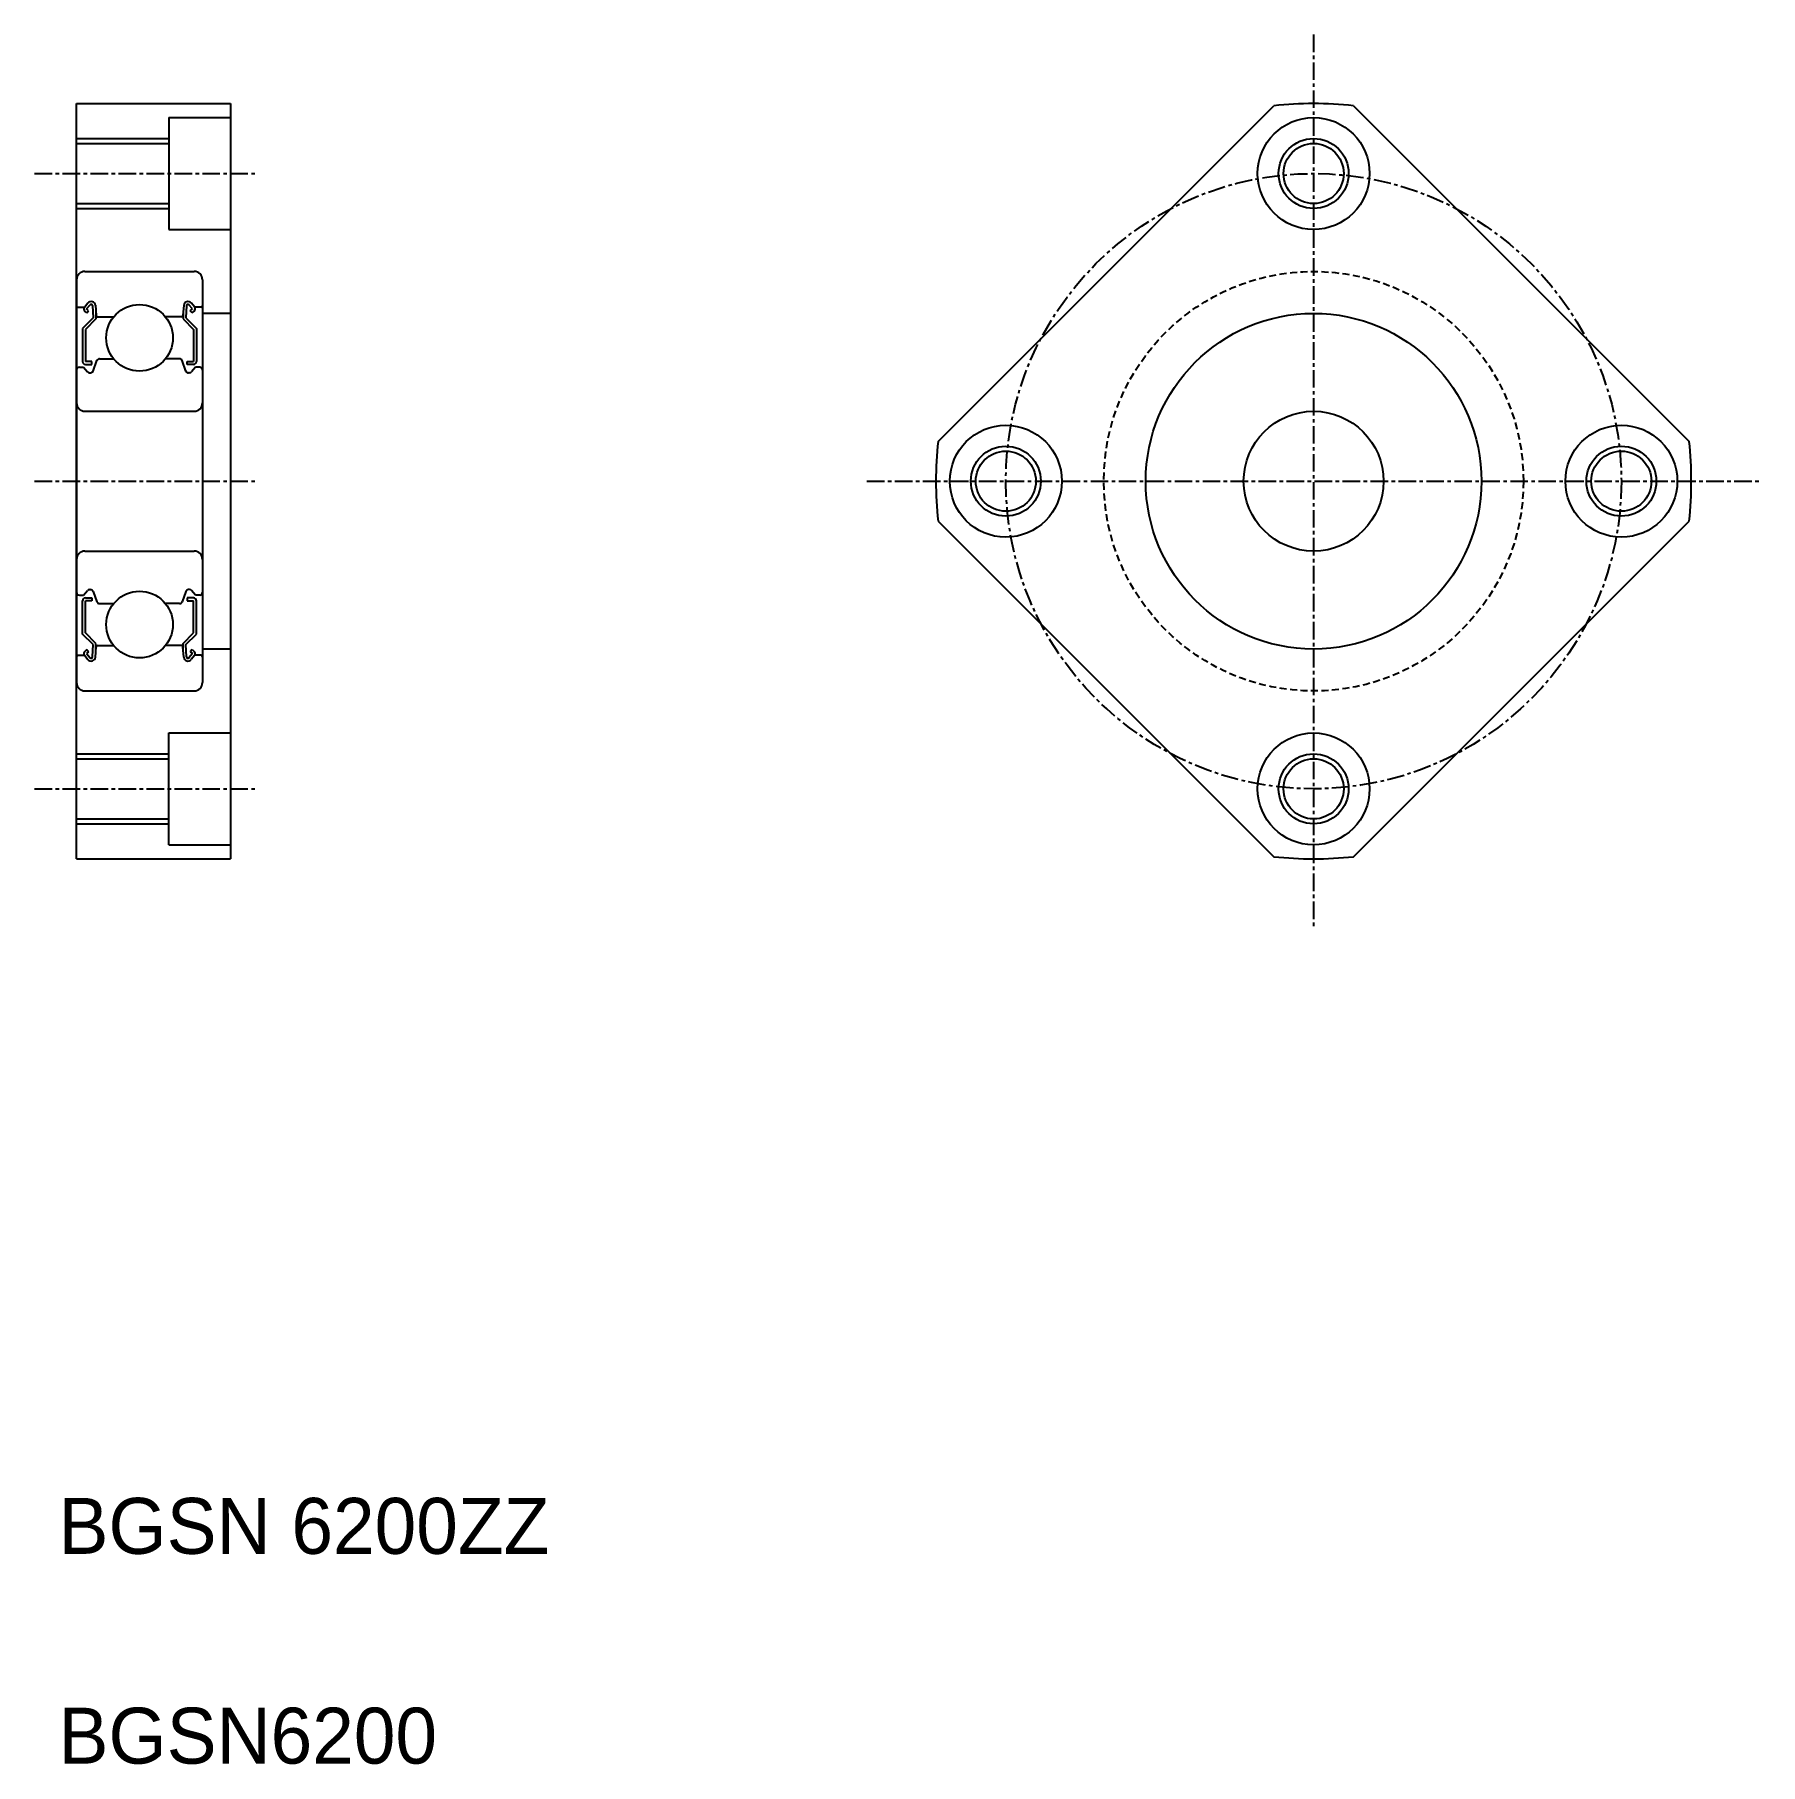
# Model space of a CAD drawing. Extents: x 181 to 304, y 84 to 207.
import ezdxf

# ---------------------------------------------------------------- set-up
doc = ezdxf.new("R2010")
doc.units = 0
doc.linetypes.add('CENTER', pattern=[2, 1.25, -0.25, 0.25, -0.25])
doc.linetypes.add('DASHED', pattern=[0.75, 0.5, -0.25])
doc.layers.get('0').update_dxf_attribs({"linetype": 'CONTINUOUS'})
doc.layers.add('CENTER', color=1, linetype='CENTER')

msp = doc.modelspace()

# ---------------------------------------------------------------- linework, layer by layer
for p, q in [((183.83, 148.33), (183.83, 202.33)), ((183.83, 202.33), (194.83, 202.33)), ((186.58, 202.33), (186.58, 202.33)), ((189.33, 202.33), (189.33, 202.33)), ((194.83, 202.33), (194.83, 148.33)), ((245.41, 178.18), (269.41, 202.18)), ((275.11, 202.18), (299.11, 178.18)), ((190.43, 201.33), (194.83, 201.33)), ((190.43, 201.33), (190.43, 193.33)), ((183.83, 199.48), (190.43, 199.48)), ((183.83, 195.18), (190.43, 195.18)), ((190.43, 193.33), (194.83, 193.33)), ((183.83, 189.73), (183.83, 160.93)), ((184.43, 190.33), (192.23, 190.33)), ((192.83, 189.73), (192.83, 160.93)), ((184.39, 187.78), (184.64, 188.08)), ((192.27, 187.78), (192.02, 188.08)), ((183.93, 187.78), (184.39, 187.78)), ((185.01, 187.01), (184.26, 186.26)), ((184.57, 187.37), (184.41, 187.5)), ((185.21, 186.93), (184.46, 186.18)), ((184.54, 187.65), (184.79, 187.95)), ((184.69, 187.52), (184.54, 187.65)), ((184.57, 187.37), (184.69, 187.52)), ((184.97, 187.89), (185.01, 187.01)), ((185.17, 187.91), (185.23, 187.17)), ((185.21, 187.4), (185.21, 186.93)), ((185.33, 187.08), (186.48, 187.08)), ((191.32, 187.08), (190.18, 187.08)), ((191.49, 187.91), (191.42, 187.17)), ((191.44, 187.4), (191.44, 186.93)), ((191.44, 186.93), (192.19, 186.18)), ((191.69, 187.89), (191.64, 187.01)), ((191.64, 187.01), (192.39, 186.26)), ((192.11, 187.65), (191.86, 187.95)), ((191.96, 187.52), (192.11, 187.65)), ((192.09, 187.37), (191.96, 187.52)), ((192.09, 187.37), (192.24, 187.5)), ((192.73, 187.78), (192.27, 187.78)), ((194.83, 187.33), (192.83, 187.33)), ((184.26, 186.26), (184.26, 183.88)), ((184.46, 186.18), (184.46, 183.88)), ((192.19, 186.18), (192.19, 183.88)), ((192.39, 186.26), (192.39, 183.88)), ((184.03, 183.48), (184.33, 183.48)), ((184.33, 183.48), (184.6, 183.15)), ((184.91, 183.88), (184.46, 183.88)), ((184.46, 183.68), (184.91, 183.68)), ((184.76, 183.08), (184.82, 183.08)), ((184.91, 183.68), (184.91, 183.88)), ((185.01, 183.21), (185.28, 183.95)), ((185.47, 184.08), (186.48, 184.08)), ((191.19, 184.08), (190.18, 184.08)), ((191.65, 183.21), (191.38, 183.95)), ((191.74, 183.88), (192.19, 183.88)), ((191.74, 183.68), (191.74, 183.88)), ((192.19, 183.68), (191.74, 183.68)), ((191.9, 183.08), (191.83, 183.08)), ((192.33, 183.48), (192.05, 183.15)), ((192.63, 183.48), (192.33, 183.48)), ((184.43, 180.33), (192.23, 180.33)), ((245.41, 172.48), (269.41, 148.48)), ((275.11, 148.48), (299.11, 172.48)), ((184.43, 170.33), (192.23, 170.33)), ((184.03, 167.18), (184.33, 167.18)), ((184.33, 167.18), (184.6, 167.51)), ((184.76, 167.58), (184.82, 167.58)), ((185.01, 167.45), (185.28, 166.71)), ((191.65, 167.45), (191.38, 166.71)), ((191.9, 167.58), (191.83, 167.58)), ((192.33, 167.18), (192.05, 167.51)), ((192.63, 167.18), (192.33, 167.18)), ((184.26, 164.4), (184.26, 166.78)), ((184.46, 166.98), (184.91, 166.98)), ((184.46, 164.48), (184.46, 166.78)), ((184.91, 166.78), (184.46, 166.78)), ((184.91, 166.98), (184.91, 166.78)), ((185.47, 166.58), (186.48, 166.58)), ((191.19, 166.58), (190.18, 166.58)), ((192.19, 166.98), (191.74, 166.98)), ((191.74, 166.98), (191.74, 166.78)), ((191.74, 166.78), (192.19, 166.78)), ((192.19, 164.48), (192.19, 166.78)), ((192.39, 164.4), (192.39, 166.78)), ((185.01, 163.65), (184.26, 164.4)), ((184.57, 163.29), (184.41, 163.16)), ((185.21, 163.73), (184.46, 164.48)), ((184.57, 163.29), (184.69, 163.14)), ((184.97, 162.77), (185.01, 163.65)), ((185.17, 162.75), (185.23, 163.49)), ((185.21, 163.26), (185.21, 163.73)), ((185.33, 163.58), (186.48, 163.58)), ((185.62, 163.58), (185.62, 163.58)), ((185.9, 163.58), (185.9, 163.58)), ((191.32, 163.58), (190.18, 163.58)), ((191.49, 162.75), (191.42, 163.49)), ((191.44, 163.73), (192.19, 164.48)), ((191.44, 163.26), (191.44, 163.73)), ((191.64, 163.65), (192.39, 164.4)), ((191.69, 162.77), (191.64, 163.65)), ((192.09, 163.29), (191.96, 163.14)), ((192.09, 163.29), (192.24, 163.16)), ((194.83, 163.33), (192.83, 163.33)), ((183.93, 162.88), (184.39, 162.88)), ((184.39, 162.88), (184.64, 162.58)), ((184.69, 163.14), (184.54, 163.01)), ((184.54, 163.01), (184.79, 162.71)), ((192.11, 163.01), (191.86, 162.71)), ((191.96, 163.14), (192.11, 163.01)), ((192.27, 162.88), (192.02, 162.58)), ((192.73, 162.88), (192.27, 162.88)), ((184.43, 160.33), (192.23, 160.33)), ((190.43, 157.33), (194.83, 157.33)), ((190.43, 149.33), (190.43, 157.33)), ((183.83, 155.48), (190.43, 155.48)), ((183.83, 151.18), (190.43, 151.18)), ((190.43, 149.33), (194.83, 149.33)), ((183.83, 148.33), (194.83, 148.33))]:
    msp.add_line(p, q)
at = {"color": 3}
for p, q in [((183.83, 199.83), (190.43, 199.83)), ((183.83, 194.83), (190.43, 194.83)), ((183.83, 155.83), (190.43, 155.83)), ((183.83, 150.83), (190.43, 150.83))]:
    msp.add_line(p, q, dxfattribs=at)
for centre, radius in [((272.26, 197.33), 4), ((272.26, 197.33), 2.15), ((188.33, 185.58), 2.38), ((272.26, 175.33), 12), ((272.26, 175.33), 5), ((250.26, 175.33), 4), ((294.26, 175.33), 4), ((250.26, 175.33), 2.15), ((294.26, 175.33), 2.15), ((188.33, 165.08), 2.38), ((272.26, 153.33), 4), ((272.26, 153.33), 2.15)]:
    msp.add_circle(centre, radius)
for centre in [(272.26, 197.33), (250.26, 175.33), (294.26, 175.33), (272.26, 153.33)]:
    msp.add_circle(centre, 2.5, dxfattribs=at)
at = {"color": 3, "linetype": 'DASHED'}
msp.add_circle((272.26, 175.33), 15, dxfattribs=at)
for centre, radius, start, end in [((272.26, 175.33), 27, 83.9424, 96.0576), ((184.43, 189.73), 0.6, 90, 180), ((192.23, 189.73), 0.6, 0, 90), ((184.87, 187.88), 0.3, 4.9968, 140.0029), ((191.79, 187.88), 0.3, 39.9971, 175.0032), ((183.93, 187.88), 0.1, 180, 270), ((184.54, 187.65), 0.2, 140.0029, 230.087), ((184.87, 187.88), 0.1, 2.8198, 140.0022), ((185.33, 187.18), 0.1, 184.9968, 269.9995), ((191.32, 187.18), 0.1, 270.0005, 355.0032), ((191.79, 187.88), 0.1, 39.9978, 177.1802), ((192.11, 187.65), 0.2, 309.913, 39.9971), ((192.73, 187.88), 0.1, 270, 0), ((184.03, 183.28), 0.2, 90, 180), ((184.46, 183.88), 0.2, 180, 270), ((184.76, 183.28), 0.2, 219.995, 270), ((184.82, 183.28), 0.2, 270, 339.9914), ((185.47, 183.88), 0.2, 90, 159.9914), ((191.19, 183.88), 0.2, 20.0086, 90), ((191.83, 183.28), 0.2, 200.0086, 270), ((191.9, 183.28), 0.2, 270, 320.005), ((192.19, 183.88), 0.2, 270, 0), ((192.63, 183.28), 0.2, 0, 90), ((184.43, 180.93), 0.6, 180, 270), ((192.23, 180.93), 0.6, 270, 0), ((272.26, 175.33), 27, 173.9424, 186.0576), ((272.26, 175.33), 27, 353.9424, 6.0576), ((184.43, 169.73), 0.6, 90, 180), ((192.23, 169.73), 0.6, 0, 90), ((184.03, 167.38), 0.2, 180, 270), ((184.76, 167.38), 0.2, 90, 140.005), ((184.82, 167.38), 0.2, 20.0086, 90), ((191.83, 167.38), 0.2, 90, 159.9914), ((191.9, 167.38), 0.2, 39.995, 90), ((192.63, 167.38), 0.2, 270, 0), ((184.46, 166.78), 0.2, 90, 180), ((185.47, 166.78), 0.2, 200.0086, 270), ((191.19, 166.78), 0.2, 270, 339.9914), ((192.19, 166.78), 0.2, 0, 90), ((185.33, 163.48), 0.1, 90.0005, 175.0032), ((191.32, 163.48), 0.1, 4.9968, 89.9995), ((183.93, 162.78), 0.1, 90, 180), ((184.54, 163.01), 0.2, 129.913, 219.9971), ((184.87, 162.77), 0.3, 219.9971, 355.0032), ((184.87, 162.77), 0.1, 219.9978, 357.1802), ((191.79, 162.77), 0.3, 184.9968, 320.0029), ((191.79, 162.77), 0.1, 182.8198, 320.0022), ((192.11, 163.01), 0.2, 320.0029, 50.087), ((192.73, 162.78), 0.1, 0, 90), ((184.43, 160.93), 0.6, 180, 270), ((192.23, 160.93), 0.6, 270, 0), ((272.26, 175.33), 27, 263.9424, 276.0576)]:
    msp.add_arc(centre, radius, start, end)
at = {"layer": 'CENTER', "color": 1, "linetype": 'CENTER'}
for p, q in [((272.26, 207.27), (272.26, 143.39)), ((180.83, 197.33), (196.83, 197.33)), ((180.83, 175.33), (196.83, 175.33)), ((240.33, 175.33), (304.2, 175.33)), ((180.83, 153.33), (196.83, 153.33))]:
    msp.add_line(p, q, dxfattribs=at)
msp.add_circle((272.26, 175.33), 22, dxfattribs=at)

# ---------------------------------------------------------------- texts
for s, p in [('BGSN 6200ZZ', (182.54, 98.63)), ('BGSN6200', (182.54, 83.63))]:
    msp.add_text(s, height=4).set_placement(p)

doc.saveas('drawing.dxf')
